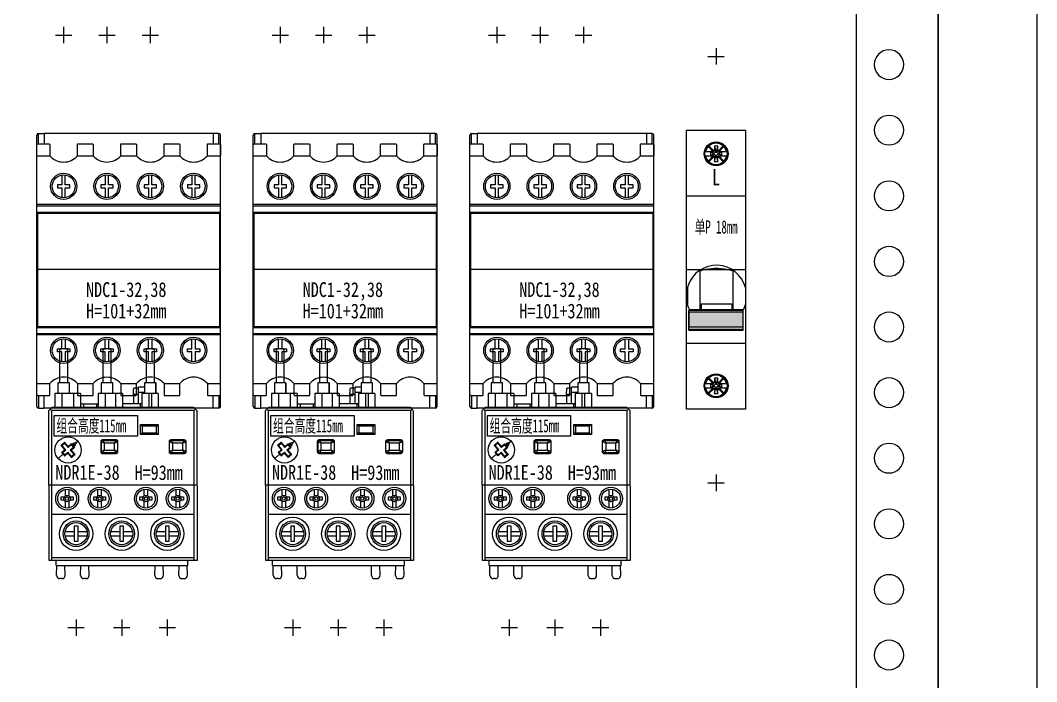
# Model space of a CAD drawing. Extents: x 1492244 to 1492844, y 431547 to 432947.
# Drawn here: x 1492534.3 to 1492844, y 432153.5 to 432355.1 of the extents above; entities that cross this region are included whole.
import ezdxf
from ezdxf.enums import TextEntityAlignment as Align

# ---------------------------------------------------------------- set-up
doc = ezdxf.new("R2010")
doc.units = 0
doc.header["$MEASUREMENT"] = 0
doc.layers.add('LY-JS-BJ', color=7, linetype='Continuous')
doc.layers.add('布置图', color=20, linetype='Continuous')
doc.styles.add('-宋体', font='', dxfattribs={"width": 0.65})
doc.styles.add('LY-SJ-元器件', font='', dxfattribs={"width": 0.6, "height": 4})
doc.styles.get('-宋体').set_extended_font_data('NSimSun')
doc.styles.get('LY-SJ-元器件').set_extended_font_data('SimSun')

# ---------------------------------------------------------------- blocks, each defined once
blk = doc.blocks.new('热继NDC1 32-38A+NDR1E-38-2022.1')
at = {"color": 1, "linetype": 'ByBlock'}
for p, q in [((5.7, 71.51), (10.7, 71.51)), ((8.2, 74.01), (8.2, 69.01)), ((18.9, 71.51), (23.9, 71.51)), ((21.4, 74.01), (21.4, 69.01)), ((32.1, 71.51), (37.1, 71.51)), ((34.6, 74.01), (34.6, 69.01)), ((11.99, -106.61), (11.99, -111.61)), ((25.89, -106.61), (25.89, -111.61)), ((39.79, -106.61), (39.79, -111.61)), ((9.49, -109.11), (14.49, -109.11)), ((23.39, -109.11), (28.39, -109.11)), ((37.29, -109.11), (42.29, -109.11))]:
    blk.add_line(p, q, dxfattribs=at)
at = {"color": 0, "linetype": 'Continuous', "lineweight": 25}
for p, q in [((0, -41.7), (0, 41.01)), ((56, -41.7), (56, 41.01)), ((0, 34.69), (3.99, 34.69)), ((12.39, 34.7), (17.19, 34.7)), ((25.59, 34.7), (30.39, 34.7)), ((38.79, 34.69), (43.59, 34.69)), ((51.99, 34.69), (56, 34.69)), ((56, 19.9), (0, 19.9)), ((0, 19.5), (56, 19.5)), ((0, 17.2), (56, 17.2)), ((22.1, 17.2), (22.1, 17.4)), ((56, -17.4), (0, -17.4)), ((22.1, -17.6), (22.1, -17.4)), ((0, -19.5), (56, -19.5)), ((56, -19.9), (0, -19.9)), ((9.44, -24.1), (6.96, -24.1)), ((6.96, -24.1), (6.96, -34.48)), ((9.44, -34.48), (9.44, -24.1)), ((22.64, -24.1), (20.16, -24.1)), ((20.16, -24.1), (20.16, -34.48)), ((22.64, -34.48), (22.64, -24.1)), ((35.84, -24.1), (33.36, -24.1)), ((33.36, -24.1), (33.36, -34.48)), ((35.86, -34.48), (35.86, -24.1)), ((0, -34.69), (3.99, -34.69)), ((9.94, -34.48), (6.46, -34.48)), ((6.46, -34.48), (6.46, -37.8)), ((9.94, -37.8), (9.94, -34.48)), ((9.96, -37.8), (9.96, -34.48)), ((12.39, -34.7), (17.19, -34.7)), ((23.14, -34.48), (19.66, -34.48)), ((19.66, -34.48), (19.66, -37.8)), ((23.14, -37.8), (23.14, -34.48)), ((23.16, -37.8), (23.16, -34.48)), ((25.59, -34.7), (30.39, -34.7)), ((30.99, -36.09), (29.62, -36.09)), ((30.99, -40.9), (30.99, -35.8)), ((32.86, -35.8), (30.99, -35.8)), ((36.34, -34.48), (32.86, -34.48)), ((32.86, -34.48), (32.86, -37.8)), ((36.34, -37.8), (36.34, -34.48)), ((36.36, -37.8), (36.36, -34.48)), ((38.79, -34.69), (43.59, -34.69)), ((51.99, -34.69), (56, -34.69)), ((13.34, -37.8), (5.54, -37.8)), ((5.54, -37.8), (5.54, -41.9)), ((7.64, -37.8), (7.64, -41.9)), ((11.24, -37.8), (11.24, -41.9)), ((13.34, -37.8), (13.34, -41.9)), ((26.14, -37.8), (18.74, -37.8)), ((18.74, -37.8), (18.74, -41.9)), ((20.84, -37.8), (20.84, -41.9)), ((24.04, -37.8), (24.04, -41.9)), ((26.14, -37.8), (26.14, -41.9)), ((30.99, -38.09), (29.45, -38.09)), ((29.45, -38.09), (29.45, -40.9)), ((32.86, -37.46), (30.99, -37.46)), ((37.04, -37.8), (32.04, -37.8)), ((32.04, -37.8), (32.04, -41.9)), ((34.14, -37.8), (34.14, -41.9)), ((34.94, -37.8), (34.94, -41.9)), ((37.04, -37.8), (37.04, -41.9)), ((3.74, -42.9), (4.13, -42.51)), ((3.84, -88.7), (3.74, -42.9)), ((4.13, -42.51), (4.74, -41.9)), ((4.53, -42.9), (4.54, -88.7)), ((47.95, -42.9), (4.53, -42.9)), ((4.74, -41.9), (47.74, -41.9)), ((13.34, -40.9), (18.74, -40.9)), ((14.27, -40.9), (14.27, -41.9)), ((18.24, -40.9), (18.24, -41.9)), ((32.04, -40.9), (26.14, -40.9)), ((31.54, -40.9), (31.54, -41.9)), ((47.74, -41.9), (48.34, -42.51)), ((47.94, -88.7), (47.95, -42.9)), ((48.34, -42.51), (48.74, -42.9)), ((48.74, -42.9), (48.84, -88.7)), ((31.65, -47.19), (37, -47.17)), ((31.65, -50.21), (31.65, -47.19)), ((36.47, -47.7), (32.13, -47.7)), ((32.13, -47.7), (32.13, -49.7)), ((36.47, -49.7), (36.47, -47.7)), ((37, -47.17), (37, -50.23)), ((8.46, -52.62), (8.44, -52.92)), ((19.6, -55.62), (19.6, -52.31)), ((20.57, -52.85), (19.77, -52.55)), ((19.77, -55.35), (19.77, -52.55)), ((20.1, -51.81), (24.14, -51.81)), ((20.27, -52.05), (20.57, -52.85)), ((20.27, -52.05), (23.97, -52.05)), ((23.97, -52.05), (23.67, -52.85)), ((24.47, -52.55), (23.67, -52.85)), ((24.64, -52.31), (24.64, -55.5)), ((37, -50.23), (31.65, -50.21)), ((32.13, -49.7), (36.47, -49.7)), ((40.42, -55.5), (40.42, -52.33)), ((41.39, -52.85), (40.59, -52.55)), ((40.92, -51.83), (44.91, -51.83)), ((41.09, -52.05), (41.39, -52.85)), ((41.09, -52.05), (44.79, -52.05)), ((44.79, -52.05), (44.49, -52.85)), ((45.29, -52.55), (44.49, -52.85)), ((45.41, -52.33), (45.41, -55.5)), ((7.38, -53.56), (7.69, -53.58)), ((7.58, -55.7), (7.89, -55.72)), ((7.69, -53.58), (8.44, -52.92)), ((8.83, -54.9), (7.69, -53.58)), ((7.89, -55.72), (8.83, -54.9)), ((8.55, -56.48), (7.89, -55.72)), ((8.44, -52.92), (9.59, -54.24)), ((8.83, -54.9), (8.52, -54.88)), ((9.49, -55.66), (8.55, -56.48)), ((9.47, -55.97), (9.49, -55.66)), ((10.64, -56.98), (9.49, -55.66)), ((9.59, -54.24), (10.53, -53.42)), ((9.61, -53.93), (9.59, -54.24)), ((11.19, -54.18), (10.24, -55)), ((10.24, -55), (10.56, -55.02)), ((10.24, -55), (11.39, -56.32)), ((10.55, -53.11), (10.53, -53.42)), ((10.53, -53.42), (11.19, -54.18)), ((11.5, -54.2), (11.19, -54.18)), ((20.57, -55.05), (19.77, -55.35)), ((20.57, -55.05), (20.27, -55.85)), ((23.67, -52.85), (20.57, -52.85)), ((20.57, -52.85), (20.57, -55.05)), ((20.57, -55.05), (23.67, -55.05)), ((23.67, -55.05), (23.67, -52.85)), ((24.47, -55.35), (23.67, -55.05)), ((23.67, -55.05), (23.97, -55.85)), ((41.39, -55.05), (40.59, -55.35)), ((41.39, -55.05), (41.09, -55.85)), ((44.49, -52.85), (41.39, -52.85)), ((41.39, -52.85), (41.39, -55.05)), ((41.39, -55.05), (44.49, -55.05)), ((44.49, -55.05), (44.49, -52.85)), ((45.29, -55.35), (44.49, -55.05)), ((44.49, -55.05), (44.79, -55.85)), ((8.52, -56.79), (8.55, -56.48)), ((10.62, -57.28), (10.64, -56.98)), ((11.39, -56.32), (10.64, -56.98)), ((11.7, -56.34), (11.39, -56.32)), ((24.14, -56.12), (20.1, -56.12)), ((23.97, -55.85), (20.27, -55.85)), ((44.91, -56.12), (40.92, -56.12)), ((44.79, -55.85), (41.09, -55.85)), ((48.74, -65.7), (3.79, -65.7)), ((8.77, -68.8), (8.77, -66.97)), ((9.77, -66.97), (9.77, -68.8)), ((18.66, -68.8), (18.66, -66.97)), ((19.66, -66.97), (19.66, -68.8)), ((32.76, -68.8), (32.76, -66.97)), ((33.76, -66.97), (33.76, -68.8)), ((42.47, -68.8), (42.47, -66.97)), ((43.47, -66.97), (43.47, -68.8)), ((7.47, -70.3), (7.47, -69.3)), ((7.47, -69.3), (8.27, -69.3)), ((8.27, -70.3), (7.47, -70.3)), ((8.77, -72.63), (8.77, -70.8)), ((9.77, -70.8), (9.77, -72.63)), ((10.27, -69.3), (11.07, -69.3)), ((11.07, -70.3), (10.27, -70.3)), ((11.07, -69.3), (11.07, -70.3)), ((17.36, -70.3), (17.36, -69.3)), ((17.36, -69.3), (18.16, -69.3)), ((18.16, -70.3), (17.36, -70.3)), ((18.66, -72.63), (18.66, -70.8)), ((19.66, -70.8), (19.66, -72.63)), ((20.16, -69.3), (20.96, -69.3)), ((20.96, -70.3), (20.16, -70.3)), ((20.96, -69.3), (20.96, -70.3)), ((31.46, -70.3), (31.46, -69.3)), ((31.46, -69.3), (32.26, -69.3)), ((32.26, -70.3), (31.46, -70.3)), ((32.76, -72.63), (32.76, -70.8)), ((33.76, -70.8), (33.76, -72.63)), ((34.26, -69.3), (35.06, -69.3)), ((35.06, -70.3), (34.26, -70.3)), ((35.06, -69.3), (35.06, -70.3)), ((41.17, -70.3), (41.17, -69.3)), ((41.17, -69.3), (41.97, -69.3)), ((41.97, -70.3), (41.17, -70.3)), ((42.47, -72.63), (42.47, -70.8)), ((43.47, -70.8), (43.47, -72.63)), ((43.97, -69.3), (44.77, -69.3)), ((44.77, -70.3), (43.97, -70.3)), ((44.77, -69.3), (44.77, -70.3)), ((11.39, -79.9), (8.64, -79.9)), ((11.39, -78.25), (11.39, -82.75)), ((12.59, -82.75), (12.59, -78.25)), ((15.34, -79.9), (12.59, -79.9)), ((25.29, -79.9), (22.54, -79.9)), ((25.29, -78.25), (25.29, -82.75)), ((26.49, -82.75), (26.49, -78.25)), ((29.24, -79.9), (26.49, -79.9)), ((39.19, -79.9), (36.44, -79.9)), ((39.19, -78.25), (39.19, -82.75)), ((40.39, -82.75), (40.39, -78.25)), ((43.14, -79.9), (40.39, -79.9)), ((8.64, -81.1), (11.39, -81.1)), ((11.39, -82.75), (12.59, -82.75)), ((12.59, -81.1), (15.34, -81.1)), ((22.54, -81.1), (25.29, -81.1)), ((25.29, -82.75), (26.49, -82.75)), ((26.49, -81.1), (29.24, -81.1)), ((36.44, -81.1), (39.19, -81.1)), ((39.19, -82.75), (40.39, -82.75)), ((40.39, -81.1), (43.14, -81.1)), ((48.84, -88.7), (3.84, -88.7)), ((5.89, -90.2), (5.89, -88.7)), ((46.09, -90.2), (46.09, -88.7)), ((5.89, -90.2), (46.09, -90.2)), ((6.05, -93.2), (6.09, -90.2)), ((8.64, -93.2), (8.61, -90.2)), ((13.37, -93.2), (13.4, -90.2)), ((15.96, -93.2), (15.92, -90.2)), ((36.02, -93.2), (36.05, -90.2)), ((38.61, -93.2), (38.57, -90.2)), ((43.34, -93.2), (43.37, -90.2)), ((45.93, -93.2), (45.89, -90.2)), ((7.64, -94.2), (7.05, -94.2)), ((14.96, -94.2), (14.37, -94.2)), ((37.02, -94.2), (37.61, -94.2)), ((44.34, -94.2), (44.93, -94.2))]:
    blk.add_line(p, q, dxfattribs=at)
at = {"color": 0}
for p, q in [((53.75, 41.51), (2.25, 41.51)), ((0.3, 38.39), (3.79, 38.39)), ((12.59, 38.4), (16.99, 38.4)), ((25.79, 38.4), (30.19, 38.4)), ((38.99, 38.39), (43.39, 38.39)), ((52.19, 38.39), (55.8, 38.39)), ((0.3, -38.39), (3.79, -38.39)), ((12.59, -38.4), (16.99, -38.4)), ((25.79, -38.4), (30.19, -38.4)), ((38.99, -38.39), (43.39, -38.39)), ((52.19, -38.39), (55.8, -38.39)), ((53.75, -42.2), (2.25, -42.2)), ((4.54, -74.52), (47.94, -74.52)), ((12.59, -78.25), (11.39, -78.25)), ((26.49, -78.25), (25.29, -78.25)), ((40.39, -78.25), (39.19, -78.25))]:
    blk.add_line(p, q, dxfattribs=at)
at = {"color": 1, "linetype": 'Continuous', "lineweight": 25}
blk.add_line((56, 0), (0, 0), dxfattribs=at)
at = {"color": 0, "linetype": 'Continuous', "lineweight": 25}
for points in [[(0.5, 38.39), (0.5, 41.51), (2.25, 41.51), (2.25, 38.39)], [(55.5, 38.39), (55.5, 41.51), (53.75, 41.51), (53.75, 38.39)], [(7.7, 28.86), (7.7, 25.9), (6.3, 25.9), (6.3, 24.9), (7.7, 24.9), (7.7, 21.94)], [(8.7, 21.94), (8.7, 24.9), (10.1, 24.9), (10.1, 25.9), (8.7, 25.9), (8.7, 28.86)], [(20.9, 28.86), (20.9, 25.9), (19.5, 25.9), (19.5, 24.9), (20.9, 24.9), (20.9, 21.94)], [(21.9, 21.94), (21.9, 24.9), (23.3, 24.9), (23.3, 25.9), (21.9, 25.9), (21.9, 28.86)], [(34.1, 28.86), (34.1, 25.9), (32.7, 25.9), (32.7, 24.9), (34.1, 24.9), (34.1, 21.94)], [(35.1, 21.94), (35.1, 24.9), (36.5, 24.9), (36.5, 25.9), (35.1, 25.9), (35.1, 28.86)], [(47.3, 28.86), (47.3, 25.9), (45.9, 25.9), (45.9, 24.9), (47.3, 24.9), (47.3, 21.94)], [(48.3, 21.94), (48.3, 24.9), (49.7, 24.9), (49.7, 25.9), (48.3, 25.9), (48.3, 28.86)], [(7.7, -28.06), (7.7, -25.1), (6.3, -25.1), (6.3, -24.1), (7.7, -24.1), (7.7, -21.14)], [(8.7, -21.14), (8.7, -24.1), (10.1, -24.1), (10.1, -25.1), (8.7, -25.1), (8.7, -28.06)], [(20.9, -28.06), (20.9, -25.1), (19.5, -25.1), (19.5, -24.1), (20.9, -24.1), (20.9, -21.14)], [(21.9, -21.14), (21.9, -24.1), (23.3, -24.1), (23.3, -25.1), (21.9, -25.1), (21.9, -28.06)], [(34.1, -28.06), (34.1, -25.1), (32.7, -25.1), (32.7, -24.1), (34.1, -24.1), (34.1, -21.14)], [(35.1, -21.14), (35.1, -24.1), (36.5, -24.1), (36.5, -25.1), (35.1, -25.1), (35.1, -28.06)], [(47.3, -28.06), (47.3, -25.1), (45.9, -25.1), (45.9, -24.1), (47.3, -24.1), (47.3, -21.14)], [(48.3, -21.14), (48.3, -24.1), (49.7, -24.1), (49.7, -25.1), (48.3, -25.1), (48.3, -28.06)], [(0.5, -38.39), (0.5, -42.2), (2.25, -42.2), (2.25, -38.39)], [(55.5, -38.39), (55.5, -42.2), (53.75, -42.2), (53.75, -38.39)]]:
    blk.add_lwpolyline(points, dxfattribs=at)
for points in [[(3.79, 38.39, -0.414212), (3.99, 38.19), (3.99, 34.69)], [(12.39, 34.69), (12.39, 38.2, -0.414223), (12.59, 38.4)], [(16.99, 38.4, -0.414212), (17.19, 38.2), (17.19, 34.7)], [(25.59, 34.69), (25.59, 38.2, -0.414223), (25.79, 38.4)], [(30.19, 38.4, -0.414212), (30.39, 38.2), (30.39, 34.7)], [(38.79, 34.68), (38.79, 38.19, -0.414223), (38.99, 38.39)], [(43.39, 38.39, -0.414212), (43.59, 38.19), (43.59, 34.69)], [(51.99, 34.68), (51.99, 38.19, -0.414223), (52.19, 38.39)], [(55.8, 38.39, -0.414212), (56, 38.19), (56, 34.69)], [(3.79, -38.39, 0.414212), (3.99, -38.19), (3.99, -34.69)], [(12.39, -34.69), (12.39, -38.2, 0.414223), (12.59, -38.4)], [(16.99, -38.4, 0.414212), (17.19, -38.2), (17.19, -34.7)], [(25.59, -34.69), (25.59, -38.2, 0.414223), (25.79, -38.4)], [(29.45, -38.09, -0.001758), (29.45, -37.7, -0.011422), (29.48, -36.98, -0.011426), (29.51, -36.54, -0.009863), (29.53, -36.37, -0.014216), (29.55, -36.24, -0.013097), (29.57, -36.17, -0.030196), (29.59, -36.12, -0.040876), (29.6, -36.11, -0.145828), (29.61, -36.09, -0.206593), (29.61, -36.09, -0.074019), (29.62, -36.1)], [(30.19, -38.4, 0.414212), (30.39, -38.2), (30.39, -34.7)], [(38.79, -34.68), (38.79, -38.19, 0.414223), (38.99, -38.39)], [(43.39, -38.39, 0.414212), (43.59, -38.19), (43.59, -34.69)], [(51.99, -34.68), (51.99, -38.19, 0.414223), (52.19, -38.39)], [(55.8, -38.39, 0.414212), (56, -38.19), (56, -34.69)], [(4.13, -42.51, -0.000659), (4.53, -42.9)], [(47.95, -42.9, -0.000662), (48.34, -42.51)], [(31.65, -47.19, 0.000564), (32.13, -47.7)], [(37, -47.17, -0.000516), (36.47, -47.7)], [(19.6, -52.31, -0.003741), (19.61, -52.26, -0.014995), (19.62, -52.2, -0.027405), (19.63, -52.14, -0.085515), (19.7, -52.01, -0.095494), (19.84, -51.88, -0.073468), (19.96, -51.84, -0.019194), (20, -51.83, -0.011323), (20.05, -51.82, -0.003732), (20.1, -51.81)], [(24.14, -51.81, -0.003741), (24.19, -51.82, -0.014992), (24.25, -51.83, -0.027393), (24.31, -51.84, -0.08547), (24.43, -51.91, -0.095503), (24.57, -52.06, -0.073516), (24.61, -52.17, -0.019205), (24.62, -52.21, -0.011328), (24.63, -52.26, -0.003734), (24.64, -52.31)], [(32.13, -49.7, 0.000564), (31.65, -50.21)], [(36.47, -49.7, -0.000514), (37, -50.23)], [(40.42, -52.33, -0.003744), (40.43, -52.28, -0.015012), (40.44, -52.22, -0.027457), (40.45, -52.16, -0.085689), (40.52, -52.03, -0.095508), (40.67, -51.9, -0.073247), (40.78, -51.86, -0.019153), (40.82, -51.85, -0.011307), (40.87, -51.84, -0.003728), (40.92, -51.83)], [(44.91, -51.83, -0.003735), (44.96, -51.84, -0.01496), (45.02, -51.85, -0.027295), (45.07, -51.86, -0.085145), (45.2, -51.93, -0.095453), (45.34, -52.07, -0.073957), (45.38, -52.19, -0.019291), (45.39, -52.23, -0.011364), (45.4, -52.28, -0.003743), (45.41, -52.33)], [(20.1, -56.12, -0.007427), (20.06, -56.12, -0.055898), (19.97, -56.1, -0.2388), (19.64, -55.8, -0.04704), (19.61, -55.72, -0.019594), (19.61, -55.68, -0.01072), (19.6, -55.64, -0.003889), (19.6, -55.62)], [(24.64, -55.5, -0.010273), (24.63, -55.65, -0.054922), (24.62, -55.75, -0.232608), (24.33, -56.08, -0.044832), (24.25, -56.11, -0.027772), (24.2, -56.11, -0.010942), (24.16, -56.12, -0.003969), (24.14, -56.12)], [(40.92, -56.12, -0.00739), (40.88, -56.12, -0.055681), (40.79, -56.1, -0.238735), (40.46, -55.8, -0.047166), (40.43, -55.72, -0.019674), (40.43, -55.68, -0.010761), (40.42, -55.64, -0.036018), (40.42, -55.5)], [(45.41, -55.5, -0.010373), (45.4, -55.65, -0.055344), (45.39, -55.75, -0.232752), (45.1, -56.08, -0.044633), (45.02, -56.11, -0.027544), (44.97, -56.11, -0.010856), (44.93, -56.12, -0.003939), (44.91, -56.12)], [(4.54, -87.71, 0.00028), (47.94, -87.71)]]:
    blk.add_lwpolyline(points, format="xyb", dxfattribs=at)
blk.add_lwpolyline([(0.2, 17.4), (0.2, -17.6), (55.8, -17.6), (55.8, 17.4)], close=True, dxfattribs=at)
at = {"color": 1, "linetype": 'ByBlock'}
blk.add_lwpolyline([(5.33, -44.5), (30.68, -44.5), (30.68, -50.74), (5.33, -50.74)], close=True, dxfattribs=at)
at = {"color": 0, "linetype": 'Continuous', "lineweight": 25, "flags": 128}
for points in [[(8.46, -52.62), (8.33, -52.74), (8.19, -52.85), (8.06, -52.97), (7.92, -53.09), (7.79, -53.21), (7.65, -53.32), (7.51, -53.44), (7.38, -53.56)], [(9.61, -53.93), (9.47, -53.76), (9.32, -53.6), (9.18, -53.43), (9.04, -53.27), (8.89, -53.11), (8.75, -52.94), (8.61, -52.78), (8.46, -52.62)], [(12.56, -52.33), (12.51, -52.37), (12.46, -52.42), (12.4, -52.46), (12.35, -52.5), (12.3, -52.55), (12.25, -52.59), (12.2, -52.64), (12.15, -52.68)], [(7.38, -53.56), (7.52, -53.72), (7.66, -53.89), (7.8, -54.05), (7.95, -54.22), (8.09, -54.38), (8.23, -54.55), (8.37, -54.71), (8.52, -54.88)], [(8.52, -54.88), (8.4, -54.98), (8.28, -55.08), (8.16, -55.19), (8.05, -55.29), (7.93, -55.39), (7.81, -55.49), (7.7, -55.6), (7.58, -55.7)], [(7.58, -55.7), (7.64, -55.77), (7.7, -55.83), (7.76, -55.9), (7.82, -55.97), (7.87, -56.04), (7.93, -56.11), (7.99, -56.18), (8.05, -56.24)], [(10.55, -53.11), (10.44, -53.22), (10.32, -53.32), (10.2, -53.42), (10.08, -53.52), (9.96, -53.62), (9.85, -53.72), (9.73, -53.82), (9.61, -53.93)], [(11.03, -53.66), (10.97, -53.59), (10.91, -53.52), (10.85, -53.45), (10.79, -53.39), (10.73, -53.32), (10.67, -53.25), (10.61, -53.18), (10.55, -53.11)], [(10.56, -55.02), (10.68, -54.92), (10.8, -54.82), (10.91, -54.71), (11.03, -54.61), (11.15, -54.51), (11.27, -54.41), (11.38, -54.3), (11.5, -54.2)], [(11.7, -56.34), (11.56, -56.18), (11.42, -56.01), (11.27, -55.85), (11.13, -55.68), (10.99, -55.52), (10.85, -55.35), (10.71, -55.19), (10.56, -55.02)], [(12.15, -52.68), (11.99, -52.73), (11.84, -52.79), (11.68, -52.84), (11.53, -52.89), (11.37, -52.94), (11.22, -52.99), (11.06, -53.04), (10.91, -53.1)], [(10.91, -53.1), (10.98, -53.12), (11.06, -53.13), (11.13, -53.15), (11.21, -53.17), (11.28, -53.19), (11.35, -53.21), (11.43, -53.23), (11.5, -53.24)], [(11.5, -53.24), (11.44, -53.3), (11.38, -53.35), (11.32, -53.4), (11.26, -53.45), (11.2, -53.5), (11.15, -53.55), (11.09, -53.61), (11.03, -53.66)], [(11.5, -54.2), (11.44, -54.13), (11.38, -54.07), (11.32, -54), (11.26, -53.93), (11.2, -53.86), (11.14, -53.79), (11.09, -53.72), (11.03, -53.66)], [(11.5, -53.24), (11.51, -53.32), (11.52, -53.4), (11.53, -53.47), (11.53, -53.55), (11.54, -53.62), (11.55, -53.7), (11.56, -53.78), (11.57, -53.85)], [(11.57, -53.85), (11.64, -53.71), (11.71, -53.56), (11.78, -53.41), (11.86, -53.27), (11.93, -53.12), (12, -52.97), (12.08, -52.83), (12.15, -52.68)], [(6.52, -57.57), (6.71, -57.41), (6.9, -57.24), (7.09, -57.08), (7.28, -56.91), (7.48, -56.74), (7.67, -56.58), (7.86, -56.41), (8.05, -56.24)], [(8.05, -56.24), (8.11, -56.31), (8.17, -56.38), (8.23, -56.45), (8.29, -56.51), (8.35, -56.58), (8.41, -56.65), (8.47, -56.72), (8.52, -56.79)], [(8.52, -56.79), (8.64, -56.68), (8.76, -56.58), (8.88, -56.48), (9, -56.38), (9.11, -56.28), (9.23, -56.18), (9.35, -56.08), (9.47, -55.97)], [(9.47, -55.97), (9.61, -56.14), (9.75, -56.3), (9.9, -56.47), (10.04, -56.63), (10.18, -56.79), (10.33, -56.96), (10.47, -57.12), (10.62, -57.28)], [(10.62, -57.28), (10.75, -57.16), (10.89, -57.05), (11.02, -56.93), (11.16, -56.81), (11.29, -56.69), (11.43, -56.58), (11.56, -56.46), (11.7, -56.34)]]:
    blk.add_lwpolyline(points, dxfattribs=at)
at = {"color": 0, "linetype": 'Continuous', "lineweight": 25}
for centre, radius in [((8.2, 25.4), 4), ((8.2, 25.4), 3.5), ((21.4, 25.4), 4), ((21.4, 25.4), 3.5), ((34.6, 25.4), 4), ((34.6, 25.4), 3.5), ((47.8, 25.4), 4), ((47.8, 25.4), 3.5), ((8.2, -24.6), 4), ((8.2, -24.6), 3.5), ((21.4, -24.6), 4), ((21.4, -24.6), 3.5), ((34.6, -24.6), 4), ((34.6, -24.6), 3.5), ((47.8, -24.6), 4), ((47.8, -24.6), 3.5)]:
    blk.add_circle(centre, radius, dxfattribs=at)
at = {"color": 0}
for centre, radius in [((9.54, -54.95), 4), ((9.27, -69.8), 3.48), ((9.27, -69.8), 2.88), ((19.16, -69.8), 3.48), ((19.16, -69.8), 2.88), ((33.26, -69.8), 3.48), ((33.26, -69.8), 2.88), ((42.97, -69.8), 3.48), ((42.97, -69.8), 2.88), ((9.27, -69.8), 0.975), ((9.27, -69.8), 0.5), ((19.16, -69.8), 0.975), ((19.16, -69.8), 0.5), ((33.26, -69.8), 0.975), ((33.26, -69.8), 0.5), ((42.97, -69.8), 0.975), ((42.97, -69.8), 0.5), ((11.99, -80.5), 5.07), ((11.99, -80.5), 3.93), ((11.99, -80.5), 3.4), ((25.89, -80.5), 5.07), ((25.89, -80.5), 3.93), ((25.89, -80.5), 3.4), ((39.79, -80.5), 5.07), ((39.79, -80.5), 3.93), ((39.79, -80.5), 3.4)]:
    blk.add_circle(centre, radius, dxfattribs=at)
at = {"color": 0, "linetype": 'Continuous', "lineweight": 25}
for centre, radius, start, end in [((0.5, 41.01), 0.5, 90, 180), ((55.5, 41.01), 0.5, 0, 90), ((0.3, 38.09), 0.3, 90, 180), ((8.19, 38.38), 5.59, 221.2781, 318.7219), ((21.39, 38.39), 5.59, 221.2781, 318.7219), ((34.59, 38.38), 5.59, 221.2781, 318.7219), ((47.79, 38.38), 5.59, 221.2781, 318.7219), ((0.2, 17.2), 0.2, 90, 180), ((55.8, 17.2), 0.2, 0, 90), ((0.2, -17.4), 0.2, 180, 270), ((55.8, -17.4), 0.2, 270, 0), ((8.19, -38.38), 5.59, 41.2781, 138.7219), ((21.39, -38.39), 5.59, 41.2781, 138.7219), ((34.59, -38.38), 5.59, 41.2781, 138.7219), ((47.79, -38.38), 5.59, 41.2781, 138.7219), ((0.3, -38.09), 0.3, 180, 270), ((0.5, -41.7), 0.5, 180, 270), ((55.5, -41.7), 0.5, 270, 0), ((20.27, -52.55), 0.5, 90, 180), ((23.97, -52.55), 0.5, 0, 90), ((41.09, -52.55), 0.5, 90, 180), ((44.79, -52.55), 0.5, 0, 90), ((20.27, -55.35), 0.5, 180, 270), ((23.97, -55.35), 0.5, 270, 0), ((41.09, -55.35), 0.5, 180, 270), ((44.79, -55.35), 0.5, 270, 0), ((8.27, -68.8), 0.5, 270, 291.8272), ((8.27, -70.8), 0.5, 68.1728, 90), ((8.27, -68.8), 0.5, 338.1728, 0), ((8.27, -70.8), 0.5, 0, 21.8272), ((10.27, -68.8), 0.5, 180, 201.8272), ((10.27, -70.8), 0.5, 158.1728, 180), ((10.27, -68.8), 0.5, 248.1728, 270), ((10.27, -70.8), 0.5, 90, 111.8272), ((18.16, -68.8), 0.5, 270, 291.8272), ((18.16, -70.8), 0.5, 68.1728, 90), ((18.16, -68.8), 0.5, 338.1728, 0), ((18.16, -70.8), 0.5, 0, 21.8272), ((20.16, -68.8), 0.5, 180, 201.8272), ((20.16, -70.8), 0.5, 158.1728, 180), ((20.16, -68.8), 0.5, 248.1728, 270), ((20.16, -70.8), 0.5, 90, 111.8272), ((32.26, -68.8), 0.5, 270, 291.8272), ((32.26, -70.8), 0.5, 68.1728, 90), ((32.26, -68.8), 0.5, 338.1728, 0), ((32.26, -70.8), 0.5, 0, 21.8272), ((34.26, -68.8), 0.5, 180, 201.8272), ((34.26, -70.8), 0.5, 158.1728, 180), ((34.26, -68.8), 0.5, 248.1728, 270), ((34.26, -70.8), 0.5, 90, 111.8272), ((41.97, -68.8), 0.5, 270, 291.8272), ((41.97, -70.8), 0.5, 68.1728, 90), ((41.97, -68.8), 0.5, 338.1728, 0), ((41.97, -70.8), 0.5, 0, 21.8272), ((43.97, -68.8), 0.5, 180, 201.8272), ((43.97, -70.8), 0.5, 158.1728, 180), ((43.97, -68.8), 0.5, 248.1728, 270), ((43.97, -70.8), 0.5, 90, 111.8272), ((7.05, -93.2), 1, 177.4587, 270), ((7.64, -93.2), 1, 270, 0), ((14.37, -93.2), 1, 177.4587, 270), ((14.96, -93.2), 1, 270, 0), ((37.02, -93.2), 1, 180, 270), ((37.61, -93.2), 1, 270, 2.5413), ((44.34, -93.2), 1, 180, 270), ((44.93, -93.2), 1, 270, 2.5413)]:
    blk.add_arc(centre, radius, start, end, dxfattribs=at)
at = {"color": 3, "linetype": 'ByBlock', "lineweight": -3, "style": '-宋体', "width": 0.8}
for s, p in [('NDC1-32,38', (27.28, -6.08)), ('H=101+32mm', (27.28, -12.61))]:
    blk.add_text(s, height=4.5, dxfattribs=at).set_placement(p, align=Align.MIDDLE_CENTER)
at = {"color": 1, "linetype": 'ByBlock', "style": 'LY-SJ-元器件', "width": 0.6}
blk.add_text('组合高度115mm', height=4, dxfattribs=at).set_placement((6.01, -49.59))
at = {"color": 4, "linetype": 'ByBlock', "lineweight": -3, "style": '-宋体', "width": 0.8}
for s, p in [('NDR1E-38', (15.48, -61.81)), ('H=93mm', (37.17, -61.87))]:
    blk.add_text(s, height=4.5, dxfattribs=at).set_placement(p, align=Align.MIDDLE_CENTER)
blk = doc.blocks.new('微端1P-18mm-2022.1')
h = blk.add_hatch(color=0)
h.dxf.hatch_style = 1
h.paths.add_polyline_path([(17.3, -17.47), (17.3, -12.97), (0.7, -12.97), (0.7, -17.47)])
at = {"color": 1}
for p, q in [((9, 67.5), (9, 62.5)), ((6.5, 65), (11.5, 65)), ((0, 0), (18, 0)), ((6.5, -65), (11.5, -65)), ((9, -62.5), (9, -67.5))]:
    blk.add_line(p, q, dxfattribs=at)
at = {"color": 0}
for p, q in [((0, -42.5), (0, 42.5)), ((0, 42.5), (18, 42.5)), ((18, 42.5), (18, -42.5)), ((0, 22.5), (18, 22.5)), ((18, -22.5), (0, -22.5)), ((18, -42.5), (0, -42.5))]:
    blk.add_line(p, q, dxfattribs=at)
at = {"color": 0, "linetype": 'Continuous', "lineweight": 25}
for p, q in [((6.7, 37.82), (6.49, 37.61)), ((6.49, 37.61), (6.6, 37.5)), ((6.6, 37.5), (8.15, 35.95)), ((6.81, 37.71), (6.7, 37.82)), ((8.39, 36.13), (6.81, 37.71)), ((8.5, 37.66), (8.85, 36.31)), ((8.5, 37.66), (8.5, 36.46)), ((9.5, 37.66), (8.5, 37.66)), ((9.5, 37.66), (9.15, 36.31)), ((9.5, 36.46), (9.5, 37.66)), ((11.19, 37.71), (9.61, 36.13)), ((9.85, 35.95), (11.4, 37.5)), ((11.3, 37.82), (11.19, 37.71)), ((11.51, 37.61), (11.3, 37.82)), ((11.4, 37.5), (11.51, 37.61)), ((5.58, 34.71), (7.95, 34.71)), ((7.95, 35.91), (5.59, 35.91)), ((8.15, 34.67), (6.6, 33.12)), ((6.81, 32.91), (8.39, 34.49)), ((7.25, 35.91), (7.25, 34.71)), ((7.25, 35.91), (8, 35.46)), ((7.25, 34.71), (8, 35.16)), ((8, 35.46), (8, 35.16)), ((8.25, 35.46), (8, 35.46)), ((8, 35.16), (8.25, 35.16)), ((8.5, 36.46), (8.85, 35.96)), ((8.5, 34.16), (8.85, 34.65)), ((8.5, 32.96), (8.85, 34.31)), ((8.5, 34.16), (8.5, 32.96)), ((9.15, 36.31), (8.85, 36.31)), ((8.85, 36.31), (8.85, 35.96)), ((8.85, 34.65), (8.85, 34.31)), ((8.85, 34.31), (9.15, 34.31)), ((9.5, 36.46), (9.15, 35.96)), ((9.15, 35.96), (9.15, 36.31)), ((9.15, 34.31), (9.15, 34.66)), ((9.5, 34.16), (9.15, 34.66)), ((9.15, 34.31), (9.5, 32.96)), ((9.5, 32.96), (9.5, 34.16)), ((9.61, 34.49), (11.19, 32.91)), ((10, 35.46), (9.75, 35.46)), ((9.75, 35.16), (10, 35.16)), ((11.4, 33.12), (9.85, 34.67)), ((10.75, 35.91), (10, 35.46)), ((10, 35.16), (10, 35.46)), ((10.75, 34.71), (10, 35.16)), ((12.42, 35.91), (10.05, 35.91)), ((10.05, 34.71), (12.41, 34.71)), ((10.75, 34.71), (10.75, 35.91)), ((6.6, 33.12), (6.49, 33.01)), ((6.49, 33.01), (6.7, 32.8)), ((6.7, 32.8), (6.81, 32.91)), ((8.5, 32.96), (9.5, 32.96)), ((9, 31.81), (9, 32.06)), ((11.19, 32.91), (11.3, 32.8)), ((11.3, 32.8), (11.51, 33.01)), ((11.51, 33.01), (11.4, 33.12)), ((4.1, -12.22), (4.1, -0.35)), ((14.1, -0.35), (14.1, -12.22)), ((0.25, -5.47), (0.25, -10.49)), ((17.95, -5.47), (17.95, -10.49)), ((0.7, -12.22), (0.7, -12.44)), ((17.3, -12.22), (0.7, -12.22)), ((4.45, -10.38), (13.75, -10.38)), ((4.45, -10.38), (4.45, -12.22)), ((13.75, -10.38), (13.75, -12.22)), ((17.3, -12.44), (17.3, -12.22)), ((17.3, -12.44), (0.7, -12.44)), ((0.7, -18.44), (0.7, -12.44)), ((17.3, -12.97), (0.7, -12.97)), ((0.7, -12.97), (0.7, -17.47)), ((17.3, -18.44), (17.3, -12.44)), ((17.3, -17.47), (17.3, -12.97)), ((0.7, -17.47), (17.3, -17.47)), ((0.7, -18.13), (17.3, -18.13)), ((0.7, -18.44), (17.3, -18.44)), ((6.7, -32.89), (6.49, -33.1)), ((6.49, -33.1), (6.6, -33.21)), ((6.6, -33.21), (8.15, -34.76)), ((6.81, -33), (6.7, -32.89)), ((8.39, -34.58), (6.81, -33)), ((8.5, -33.05), (8.85, -34.4)), ((8.5, -33.05), (8.5, -34.25)), ((9.5, -33.05), (8.5, -33.05)), ((9.5, -33.05), (9.15, -34.4)), ((9.5, -34.25), (9.5, -33.05)), ((11.19, -33), (9.61, -34.58)), ((9.85, -34.76), (11.4, -33.21)), ((11.3, -32.89), (11.19, -33)), ((11.51, -33.1), (11.3, -32.89)), ((11.4, -33.21), (11.51, -33.1)), ((5.58, -36), (7.95, -36)), ((7.95, -34.8), (5.59, -34.8)), ((8.15, -36.04), (6.6, -37.59)), ((6.81, -37.8), (8.39, -36.22)), ((7.25, -34.8), (7.25, -36)), ((7.25, -34.8), (8, -35.25)), ((7.25, -36), (8, -35.55)), ((8, -35.25), (8, -35.55)), ((8.25, -35.25), (8, -35.25)), ((8, -35.55), (8.25, -35.55)), ((8.5, -34.25), (8.85, -34.75)), ((8.5, -36.55), (8.85, -36.05)), ((8.5, -37.75), (8.85, -36.4)), ((8.5, -36.55), (8.5, -37.75)), ((9.15, -34.4), (8.85, -34.4)), ((8.85, -34.4), (8.85, -34.75)), ((8.85, -36.05), (8.85, -36.4)), ((8.85, -36.4), (9.15, -36.4)), ((9.5, -34.25), (9.15, -34.75)), ((9.15, -34.75), (9.15, -34.4)), ((9.15, -36.4), (9.15, -36.05)), ((9.5, -36.55), (9.15, -36.05)), ((9.15, -36.4), (9.5, -37.75)), ((9.5, -37.75), (9.5, -36.55)), ((9.61, -36.22), (11.19, -37.8)), ((10, -35.25), (9.75, -35.25)), ((9.75, -35.55), (10, -35.55)), ((11.4, -37.59), (9.85, -36.04)), ((10.75, -34.8), (10, -35.25)), ((10, -35.55), (10, -35.25)), ((10.75, -36), (10, -35.55)), ((12.42, -34.8), (10.05, -34.8)), ((10.05, -36), (12.41, -36)), ((10.75, -36), (10.75, -34.8)), ((6.6, -37.59), (6.49, -37.7)), ((6.49, -37.7), (6.7, -37.91)), ((6.7, -37.91), (6.81, -37.8)), ((8.5, -37.75), (9.5, -37.75)), ((9, -38.9), (9, -38.65)), ((11.19, -37.8), (11.3, -37.91)), ((11.3, -37.91), (11.51, -37.7)), ((11.51, -37.7), (11.4, -37.59))]:
    blk.add_line(p, q, dxfattribs=at)
for points in [[(8.85, 35.96, -0.008657), (8.83, 35.88, -0.023793), (8.8, 35.81, -0.091571), (8.7, 35.65, -0.078411), (8.54, 35.53, -0.073505), (8.41, 35.48, -0.017685), (8.36, 35.47, -0.010456), (8.3, 35.46, -0.005778), (8.25, 35.46)], [(8.25, 35.16, -0.00869), (8.33, 35.15, -0.023887), (8.41, 35.14, -0.086312), (8.57, 35.07, -0.089889), (8.74, 34.92, -0.067544), (8.8, 34.81, -0.017754), (8.82, 34.76, -0.010496), (8.84, 34.71, -0.005799), (8.85, 34.65)], [(9.75, 35.46, -0.008656), (9.67, 35.47, -0.023792), (9.59, 35.48, -0.085963), (9.43, 35.54, -0.089526), (9.26, 35.69, -0.067272), (9.2, 35.81, -0.017683), (9.18, 35.86, -0.010455), (9.16, 35.91, -0.005777), (9.15, 35.96)], [(9.15, 34.66, -0.008657), (9.17, 34.74, -0.023793), (9.2, 34.81, -0.091571), (9.3, 34.96, -0.078412), (9.46, 35.09, -0.073501), (9.59, 35.14, -0.017684), (9.64, 35.15, -0.010456), (9.7, 35.15, -0.005777), (9.75, 35.16)], [(17.95, -5.47, 0.325898), (9.48, 1.36, 0.327549), (0.48, -4.75, 0.019903), (0.25, -5.47)], [(4.1, -0.35, -0.057791), (7.63, 0.35, -0.021426), (9.1, 0.42)], [(9.1, 0.42, -0.062866), (13.22, -0.09, -0.011925), (13.81, -0.26, -0.00278), (14.1, -0.35)], [(0.95, -12.22, -0.004985), (0.8, -11.97, -0.030991), (0.56, -11.44, -0.01067), (0.46, -11.16, -0.005787), (0.39, -10.94, -0.003458), (0.32, -10.72, -0.001919), (0.25, -10.49)], [(17.95, -10.49, -0.002854), (17.85, -10.83, -0.004585), (17.78, -11.05, -0.019111), (17.6, -11.55, -0.037551), (17.32, -12.12, -0.002555), (17.26, -12.22)], [(8.85, -34.75, -0.008657), (8.83, -34.83, -0.023793), (8.8, -34.9, -0.091571), (8.7, -35.05, -0.078411), (8.54, -35.18, -0.073505), (8.41, -35.23, -0.017685), (8.36, -35.24, -0.010456), (8.3, -35.24, -0.005778), (8.25, -35.25)], [(8.25, -35.55, -0.00869), (8.33, -35.56, -0.023887), (8.41, -35.57, -0.086312), (8.57, -35.63, -0.089889), (8.74, -35.79, -0.067544), (8.8, -35.9, -0.017754), (8.82, -35.95, -0.010496), (8.84, -36, -0.005799), (8.85, -36.05)], [(9.75, -35.25, -0.008656), (9.67, -35.24, -0.023792), (9.59, -35.23, -0.085963), (9.43, -35.16, -0.089526), (9.26, -35.01, -0.067272), (9.2, -34.9, -0.017683), (9.18, -34.85, -0.010455), (9.16, -34.8, -0.005777), (9.15, -34.75)], [(9.15, -36.05, -0.008657), (9.17, -35.97, -0.023793), (9.2, -35.9, -0.091571), (9.3, -35.74, -0.078412), (9.46, -35.62, -0.073501), (9.59, -35.57, -0.017684), (9.64, -35.56, -0.010456), (9.7, -35.55, -0.005777), (9.75, -35.55)]]:
    blk.add_lwpolyline(points, format="xyb", dxfattribs=at)
at = {"color": 0}
for centre, radius in [((9, 35.31), 3.64), ((9, 35.31), 3.39), ((9, -35.4), 3.64), ((9, -35.4), 3.39)]:
    blk.add_circle(centre, radius, dxfattribs=at)
at = {"color": 0, "linetype": 'Continuous', "lineweight": 25}
for centre in [(9, 35.31), (9, -35.4)]:
    blk.add_circle(centre, 3.5, dxfattribs=at)
for centre, radius, start, end in [((9, 35.31), 3.25, 137.6454, 169.3613), ((9, 35.31), 3.25, 47.6454, 132.3546), ((9, 35.31), 3.25, 10.6387, 42.3546), ((9, 35.31), 3.25, 190.6387, 222.3546), ((7.95, 36.46), 0.552, 270, 360), ((7.95, 34.16), 0.552, 0, 90), ((10.05, 36.46), 0.552, 180, 270), ((10.05, 34.16), 0.552, 90, 180), ((9, 35.31), 3.25, 317.6454, 349.3613), ((9, 35.31), 3.25, 227.6454, 312.3546), ((9, -35.4), 3.25, 137.6454, 169.3613), ((9, -35.4), 3.25, 47.6454, 132.3546), ((9, -35.4), 3.25, 10.6387, 42.3546), ((9, -35.4), 3.25, 190.6387, 222.3546), ((7.95, -34.25), 0.552, 270, 360), ((7.95, -36.55), 0.552, 0, 90), ((10.05, -34.25), 0.552, 180, 270), ((10.05, -36.55), 0.552, 90, 180), ((9, -35.4), 3.25, 317.6454, 349.3613), ((9, -35.4), 3.25, 227.6454, 312.3546)]:
    blk.add_arc(centre, radius, start, end, dxfattribs=at)
at = {"color": 0, "style": 'LY-SJ-元器件', "width": 0.7}
blk.add_text('L', height=5, dxfattribs=at).set_placement((9, 28.16), align=Align.MIDDLE)
at = {"color": 1, "style": 'LY-SJ-元器件', "width": 0.6}
blk.add_text('单P 18mm', height=4, dxfattribs=at).set_placement((9, 13.08), align=Align.MIDDLE)
blk = doc.blocks.new('*U17')
at = {"layer": 'LY-JS-BJ', "color": 6}
blk.add_circle((0, 0), 4.5, dxfattribs=at)
blk = doc.blocks.new('*U18')
at = {"layer": 'LY-JS-BJ', "color": 0, "linetype": 'ByBlock', "lineweight": -2, "transparency": 16777216}
for p in [(0, -480), (0, -500), (0, -520), (0, -540), (0, -560), (0, -580), (0, -600), (0, -620), (0, -640), (0, -660)]:
    blk.add_blockref('*U17', p, dxfattribs=at)

msp = doc.modelspace()

# ---------------------------------------------------------------- linework, layer by layer
at = {"layer": 'LY-JS-BJ', "color": 6, "ltscale": 50}
msp.add_lwpolyline([(1492813.95, 432891.59), (1492813.95, 431546.59)], dxfattribs=at)
at = {"layer": 'LY-JS-BJ', "color": 6, "lineweight": -3}
msp.add_lwpolyline([(1492788.95, 432831.59), (1492788.95, 431631.59), (1492813.95, 431631.59), (1492813.95, 432831.59)], close=True, dxfattribs=at)
at = {"layer": '布置图', "ltscale": 50}
msp.add_lwpolyline([(1492243.95, 432946.59), (1492843.95, 432946.59), (1492843.95, 431546.59), (1492243.95, 431546.59)], close=True, dxfattribs=at)

# ---------------------------------------------------------------- block references
at = {"color": 6}
for name, p in [('热继NDC1 32-38A+NDR1E-38-2022.1', (1492539.27, 432279.08)), ('热继NDC1 32-38A+NDR1E-38-2022.1', (1492605.27, 432279.08)), ('热继NDC1 32-38A+NDR1E-38-2022.1', (1492671.27, 432279.08)), ('微端1P-18mm-2022.1', (1492737.27, 432279.08))]:
    msp.add_blockref(name, p, dxfattribs=at)
at = {"layer": 'LY-JS-BJ', "color": 6, "lineweight": -3, "xscale": -1}
msp.add_blockref('*U18', (1492798.95, 432821.59), dxfattribs=at)

doc.saveas('drawing.dxf')
